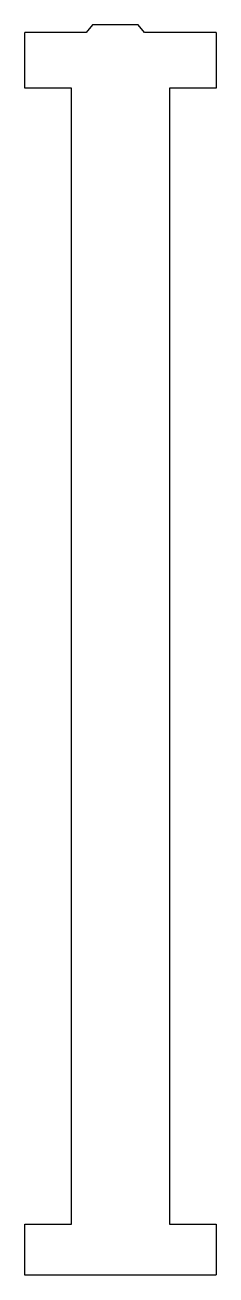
# Model space of a CAD drawing. Header units: millimetres. Extents: x -1258 to -888, y -1209 to 1205.
import ezdxf

# ---------------------------------------------------------------- set-up
doc = ezdxf.new("R2010")
doc.units = ezdxf.units.MM

msp = doc.modelspace()

# ---------------------------------------------------------------- linework, layer by layer
at = {"color": 7, "linetype": 'Continuous', "lineweight": 25}
for p, q in [((-1139.9, 1191), (-1258.3, 1191)), ((-1258.3, 1083.1), (-1258.3, 1191)), ((-1127.8, 1205.3), (-1139.9, 1191)), ((-1038.9, 1205.3), (-1127.8, 1205.3)), ((-1026.8, 1191), (-1038.9, 1205.3)), ((-888.3, 1191), (-1026.8, 1191)), ((-888.3, 1191), (-888.3, 1083.1)), ((-1168.3, 1083.1), (-1258.3, 1083.1)), ((-1168.3, -1110.9), (-1168.3, 1083.1)), ((-978.3, 1083.1), (-978.3, -1110.9)), ((-888.3, 1083.1), (-978.3, 1083.1)), ((-1258.3, -1110.9), (-1168.3, -1110.9)), ((-1258.3, -1209.4), (-1258.3, -1110.9)), ((-978.3, -1110.9), (-888.3, -1110.9)), ((-888.3, -1110.9), (-888.3, -1209.3)), ((-1168.3, -1209.4), (-1258.3, -1209.4)), ((-1168.3, -1209.3), (-1168.3, -1209.4)), ((-1168.3, -1209.3), (-888.3, -1209.3))]:
    msp.add_line(p, q, dxfattribs=at)

doc.saveas('drawing.dxf')
